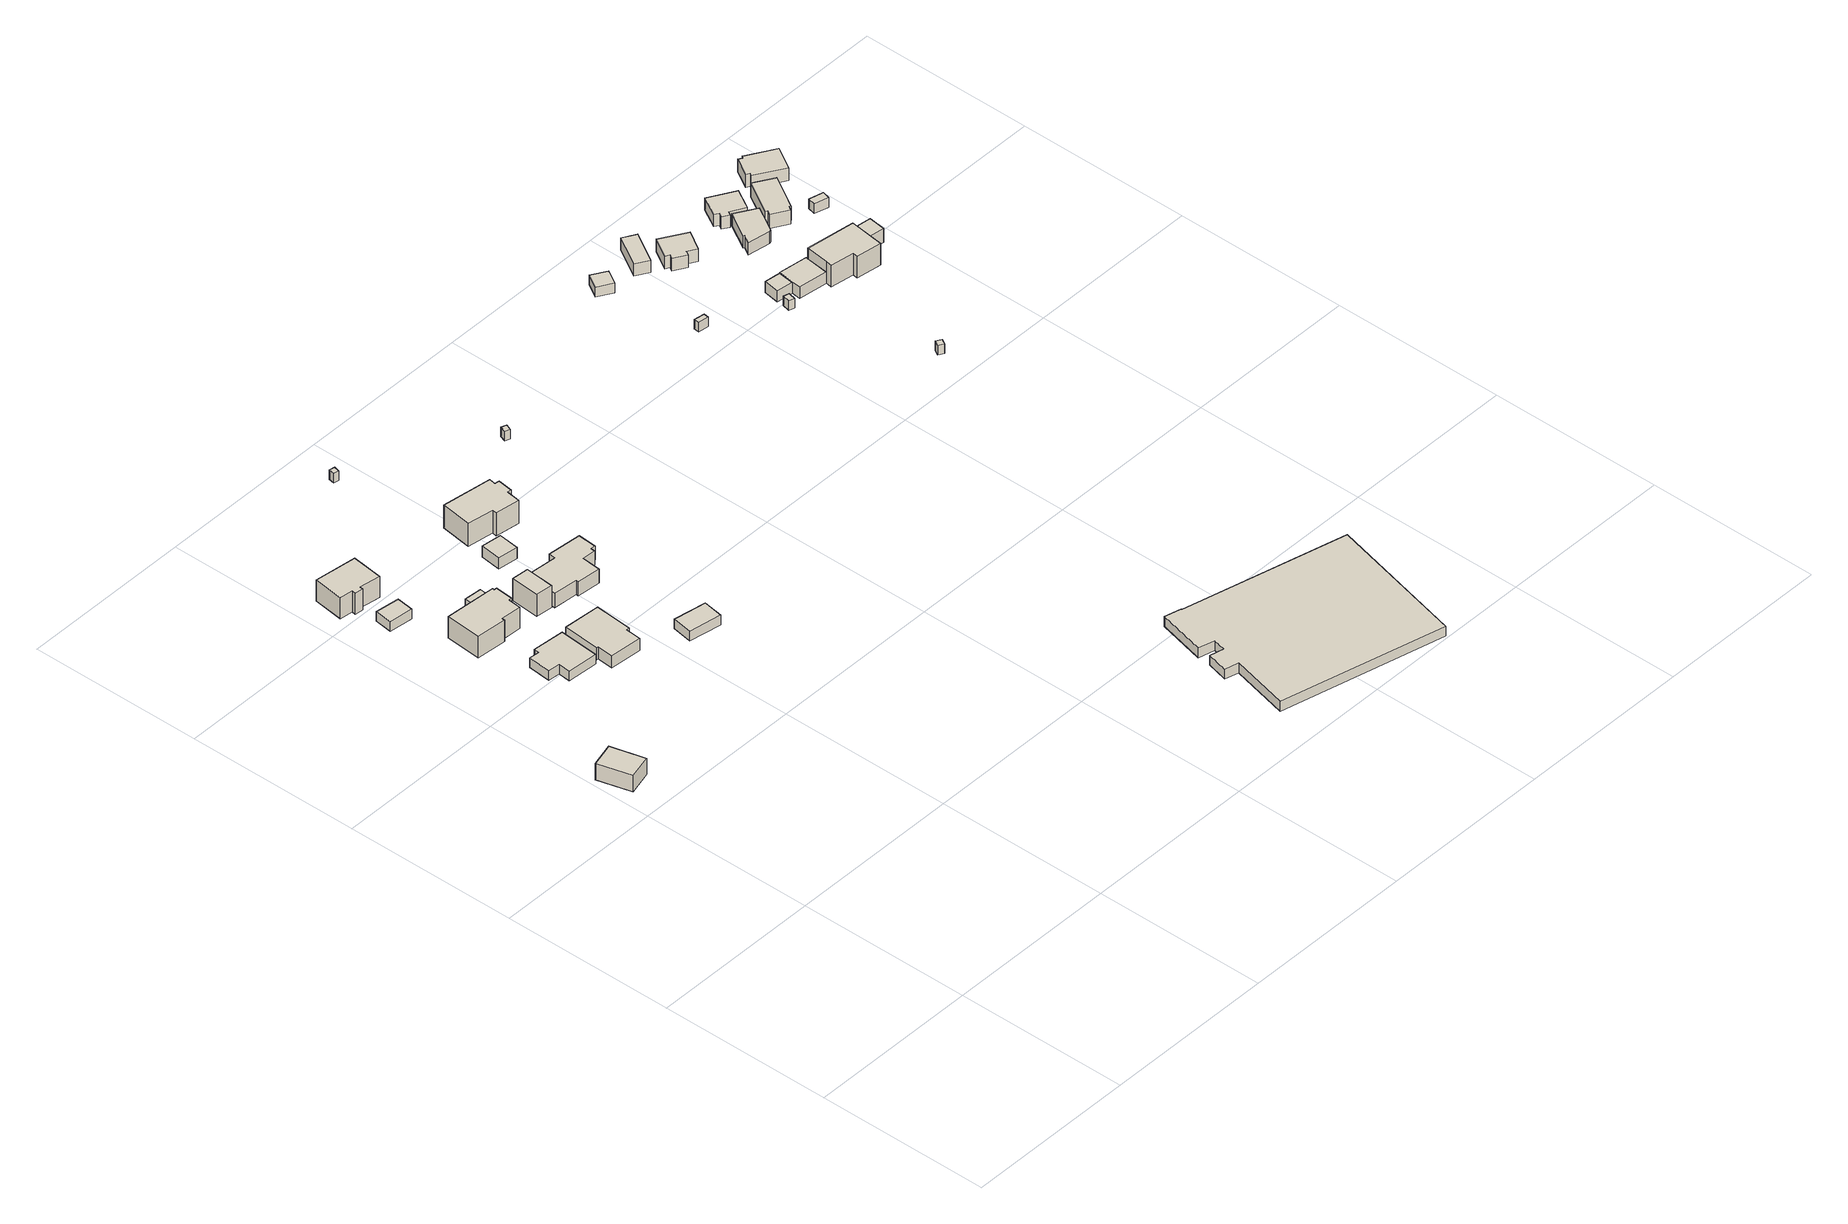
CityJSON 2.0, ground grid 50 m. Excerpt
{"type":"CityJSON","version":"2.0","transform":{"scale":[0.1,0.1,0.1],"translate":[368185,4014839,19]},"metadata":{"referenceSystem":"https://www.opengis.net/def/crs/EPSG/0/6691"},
"CityObjects":{
"building1":{"type":"Building","attributes":{"枝番":1,"利根川水系渡良瀬川洪水浸水想定区域（計画規模）.規模":"L1","利根川水系渡良瀬川洪水浸水想定区域（計画規模）.浸水ランク":"2","利根川水系渡良瀬川洪水浸水想定区域（計画規模）.浸水深":0.81,"利根川水系渡良瀬川洪水浸水想定区域（計画規模）.継続時間":5.4,"利根川水系渡良瀬川洪水浸水想定区域（想定最大規模）.規模":"L2","利根川水系渡良瀬川洪水浸水想定区域（想定最大規模）.浸水ランク":"2","利根川水系渡良瀬川洪水浸水想定区域（想定最大規模）.浸水深":2.65,"利根川水系渡良瀬川洪水浸水想定区域（想定最大規模）.継続時間":16.4,"利根川水系矢場川洪水浸水想定区域（想定最大規模）.規模":"L2","利根川水系矢場川洪水浸水想定区域（想定最大規模）.浸水ランク":"1","利根川水系矢場川洪水浸水想定区域（想定最大規模）.浸水深":0.08,"利根川水系多々良川洪水浸水想定区域（想定最大規模）.規模":"L2","利根川水系利根川洪水浸水想定区域（想定最大規模）.規模":"L2","利根川水系利根川洪水浸水想定区域（想定最大規模）.浸水ランク":"1","利根川水系利根川洪水浸水想定区域（想定最大規模）.浸水深":0.34,"usage":"411","measuredHeight":7.4,"BuildingDetails.prefecture":"10","BuildingDetails.city":"10207","BuildingDetails.surveyYear":2016},"geometry":[{"type":"Solid","lod":"1","boundaries":[[[[0,1,2,3]],[[2,4,5,3]],[[1,6,4,2]],[[0,7,6,1]],[[3,5,7,0]],[[4,6,7,5]]]]}]},
"building2":{"type":"Building","attributes":{"枝番":1,"利根川水系渡良瀬川洪水浸水想定区域（計画規模）.規模":"L1","利根川水系渡良瀬川洪水浸水想定区域（計画規模）.浸水ランク":"2","利根川水系渡良瀬川洪水浸水想定区域（計画規模）.浸水深":0.71,"利根川水系渡良瀬川洪水浸水想定区域（計画規模）.継続時間":1.3,"利根川水系渡良瀬川洪水浸水想定区域（想定最大規模）.規模":"L2","利根川水系渡良瀬川洪水浸水想定区域（想定最大規模）.浸水ランク":"2","利根川水系渡良瀬川洪水浸水想定区域（想定最大規模）.浸水深":2.52,"利根川水系渡良瀬川洪水浸水想定区域（想定最大規模）.継続時間":10.1,"利根川水系利根川洪水浸水想定区域（想定最大規模）.規模":"L2","利根川水系利根川洪水浸水想定区域（想定最大規模）.浸水ランク":"1","利根川水系利根川洪水浸水想定区域（想定最大規模）.浸水深":0.34,"BuildingDetails.prefecture":"10","BuildingDetails.city":"10207"},"geometry":[{"type":"Solid","lod":"1","boundaries":[[[[8,9,10,11]],[[10,12,13,11]],[[9,14,12,10]],[[8,15,14,9]],[[11,13,15,8]],[[12,14,15,13]]]]}]},
"building3":{"type":"Building","attributes":{"枝番":1,"利根川水系渡良瀬川洪水浸水想定区域（計画規模）.規模":"L1","利根川水系渡良瀬川洪水浸水想定区域（計画規模）.浸水ランク":"2","利根川水系渡良瀬川洪水浸水想定区域（計画規模）.浸水深":0.51,"利根川水系渡良瀬川洪水浸水想定区域（想定最大規模）.規模":"L2","利根川水系渡良瀬川洪水浸水想定区域（想定最大規模）.浸水ランク":"2","利根川水系渡良瀬川洪水浸水想定区域（想定最大規模）.浸水深":2.33,"利根川水系渡良瀬川洪水浸水想定区域（想定最大規模）.継続時間":8.8,"利根川水系矢場川洪水浸水想定区域（想定最大規模）.規模":"L2","利根川水系利根川洪水浸水想定区域（想定最大規模）.規模":"L2","利根川水系利根川洪水浸水想定区域（想定最大規模）.浸水ランク":"1","利根川水系利根川洪水浸水想定区域（想定最大規模）.浸水深":0.14,"usage":"411","measuredHeight":4,"BuildingDetails.prefecture":"10","BuildingDetails.city":"10207","BuildingDetails.surveyYear":2016},"geometry":[{"type":"Solid","lod":"1","boundaries":[[[[16,17,18,19,20,21,22,23]],[[22,24,25,23]],[[21,26,24,22]],[[20,27,26,21]],[[19,28,27,20]],[[18,29,28,19]],[[17,30,29,18]],[[16,31,30,17]],[[23,25,31,16]],[[24,26,27,28,29,30,31,25]]]]}]},
"building4":{"type":"Building","attributes":{"枝番":1,"利根川水系渡良瀬川洪水浸水想定区域（計画規模）.規模":"L1","利根川水系渡良瀬川洪水浸水想定区域（計画規模）.浸水ランク":"1","利根川水系渡良瀬川洪水浸水想定区域（計画規模）.浸水深":0.21,"利根川水系渡良瀬川洪水浸水想定区域（計画規模）.継続時間":1.3,"利根川水系渡良瀬川洪水浸水想定区域（想定最大規模）.規模":"L2","利根川水系渡良瀬川洪水浸水想定区域（想定最大規模）.浸水ランク":"2","利根川水系渡良瀬川洪水浸水想定区域（想定最大規模）.浸水深":2.02,"利根川水系渡良瀬川洪水浸水想定区域（想定最大規模）.継続時間":10.1,"利根川水系利根川洪水浸水想定区域（想定最大規模）.規模":"L2","利根川水系利根川洪水浸水想定区域（想定最大規模）.浸水ランク":"1","利根川水系利根川洪水浸水想定区域（想定最大規模）.浸水深":0.04,"usage":"411","measuredHeight":7.5,"BuildingDetails.prefecture":"10","BuildingDetails.city":"10207","BuildingDetails.surveyYear":2016},"geometry":[{"type":"Solid","lod":"1","boundaries":[[[[32,33,34,35,36,37,38,39]],[[38,40,41,39]],[[37,42,40,38]],[[36,43,42,37]],[[35,44,43,36]],[[34,45,44,35]],[[33,46,45,34]],[[32,47,46,33]],[[39,41,47,32]],[[40,42,43,44,45,46,47,41]]]]}]},
"building5":{"type":"Building","attributes":{"枝番":1,"利根川水系渡良瀬川洪水浸水想定区域（計画規模）.規模":"L1","利根川水系渡良瀬川洪水浸水想定区域（計画規模）.浸水ランク":"1","利根川水系渡良瀬川洪水浸水想定区域（計画規模）.浸水深":0.11,"利根川水系渡良瀬川洪水浸水想定区域（計画規模）.継続時間":1.3,"利根川水系渡良瀬川洪水浸水想定区域（想定最大規模）.規模":"L2","利根川水系渡良瀬川洪水浸水想定区域（想定最大規模）.浸水ランク":"2","利根川水系渡良瀬川洪水浸水想定区域（想定最大規模）.浸水深":1.93,"利根川水系渡良瀬川洪水浸水想定区域（想定最大規模）.継続時間":10.1,"利根川水系利根川洪水浸水想定区域（想定最大規模）.規模":"L2","利根川水系利根川洪水浸水想定区域（想定最大規模）.浸水ランク":"1","利根川水系利根川洪水浸水想定区域（想定最大規模）.浸水深":0.14,"usage":"411","measuredHeight":8.2,"BuildingDetails.prefecture":"10","BuildingDetails.city":"10207","BuildingDetails.surveyYear":2016},"geometry":[{"type":"Solid","lod":"1","boundaries":[[[[48,49,50,51,52,53,54,55,56,57]],[[56,58,59,57]],[[55,60,58,56]],[[54,61,60,55]],[[53,62,61,54]],[[52,63,62,53]],[[51,64,63,52]],[[50,65,64,51]],[[49,66,65,50]],[[48,67,66,49]],[[57,59,67,48]],[[58,60,61,62,63,64,65,66,67,59]]]]}]},
"building6":{"type":"Building","attributes":{"枝番":1,"利根川水系渡良瀬川洪水浸水想定区域（計画規模）.規模":"L1","利根川水系渡良瀬川洪水浸水想定区域（計画規模）.浸水ランク":"1","利根川水系渡良瀬川洪水浸水想定区域（計画規模）.浸水深":0.31,"利根川水系渡良瀬川洪水浸水想定区域（計画規模）.継続時間":1.3,"利根川水系渡良瀬川洪水浸水想定区域（想定最大規模）.規模":"L2","利根川水系渡良瀬川洪水浸水想定区域（想定最大規模）.浸水ランク":"2","利根川水系渡良瀬川洪水浸水想定区域（想定最大規模）.浸水深":2.12,"利根川水系渡良瀬川洪水浸水想定区域（想定最大規模）.継続時間":10.1,"利根川水系利根川洪水浸水想定区域（想定最大規模）.規模":"L2","利根川水系利根川洪水浸水想定区域（想定最大規模）.浸水ランク":"1","利根川水系利根川洪水浸水想定区域（想定最大規模）.浸水深":0.14,"usage":"411","measuredHeight":3.4,"BuildingDetails.prefecture":"10","BuildingDetails.city":"10207","BuildingDetails.surveyYear":2016},"geometry":[{"type":"Solid","lod":"1","boundaries":[[[[68,69,70,71]],[[70,72,73,71]],[[69,74,72,70]],[[68,75,74,69]],[[71,73,75,68]],[[72,74,75,73]]]]}]},
"building7":{"type":"Building","attributes":{"枝番":1,"利根川水系渡良瀬川洪水浸水想定区域（計画規模）.規模":"L1","利根川水系渡良瀬川洪水浸水想定区域（計画規模）.浸水ランク":"2","利根川水系渡良瀬川洪水浸水想定区域（計画規模）.浸水深":0.61,"利根川水系渡良瀬川洪水浸水想定区域（想定最大規模）.規模":"L2","利根川水系渡良瀬川洪水浸水想定区域（想定最大規模）.浸水ランク":"2","利根川水系渡良瀬川洪水浸水想定区域（想定最大規模）.浸水深":2.43,"利根川水系渡良瀬川洪水浸水想定区域（想定最大規模）.継続時間":8.9,"利根川水系利根川洪水浸水想定区域（想定最大規模）.規模":"L2","利根川水系利根川洪水浸水想定区域（想定最大規模）.浸水ランク":"1","利根川水系利根川洪水浸水想定区域（想定最大規模）.浸水深":0.24,"usage":"411","measuredHeight":6.5,"BuildingDetails.prefecture":"10","BuildingDetails.city":"10207","BuildingDetails.surveyYear":2016},"geometry":[{"type":"Solid","lod":"1","boundaries":[[[[76,77,78,79,80,81,82,83]],[[82,84,85,83]],[[81,86,84,82]],[[80,87,86,81]],[[79,88,87,80]],[[78,89,88,79]],[[77,90,89,78]],[[76,91,90,77]],[[83,85,91,76]],[[84,86,87,88,89,90,91,85]]]]}]},
"building8":{"type":"Building","attributes":{"枝番":1,"利根川水系渡良瀬川洪水浸水想定区域（計画規模）.規模":"L1","利根川水系渡良瀬川洪水浸水想定区域（計画規模）.浸水ランク":"1","利根川水系渡良瀬川洪水浸水想定区域（計画規模）.浸水深":0.21,"利根川水系渡良瀬川洪水浸水想定区域（計画規模）.継続時間":0.9,"利根川水系渡良瀬川洪水浸水想定区域（想定最大規模）.規模":"L2","利根川水系渡良瀬川洪水浸水想定区域（想定最大規模）.浸水ランク":"2","利根川水系渡良瀬川洪水浸水想定区域（想定最大規模）.浸水深":2.02,"利根川水系渡良瀬川洪水浸水想定区域（想定最大規模）.継続時間":9.9,"利根川水系利根川洪水浸水想定区域（想定最大規模）.規模":"L2","利根川水系利根川洪水浸水想定区域（想定最大規模）.浸水ランク":"1","利根川水系利根川洪水浸水想定区域（想定最大規模）.浸水深":0.14,"usage":"411","measuredHeight":7.4,"BuildingDetails.prefecture":"10","BuildingDetails.city":"10207","BuildingDetails.surveyYear":2016},"geometry":[{"type":"Solid","lod":"1","boundaries":[[[[92,93,94,95]],[[94,96,97,95]],[[93,98,96,94]],[[92,99,98,93]],[[95,97,99,92]],[[96,98,99,97]]]]}]},
"building9":{"type":"Building","attributes":{"枝番":1,"利根川水系渡良瀬川洪水浸水想定区域（計画規模）.規模":"L1","利根川水系渡良瀬川洪水浸水想定区域（計画規模）.浸水ランク":"2","利根川水系渡良瀬川洪水浸水想定区域（計画規模）.浸水深":1.01,"利根川水系渡良瀬川洪水浸水想定区域（計画規模）.継続時間":3.9,"利根川水系渡良瀬川洪水浸水想定区域（想定最大規模）.規模":"L2","利根川水系渡良瀬川洪水浸水想定区域（想定最大規模）.浸水ランク":"2","利根川水系渡良瀬川洪水浸水想定区域（想定最大規模）.浸水深":2.83,"利根川水系渡良瀬川洪水浸水想定区域（想定最大規模）.継続時間":13.2,"利根川水系矢場川洪水浸水想定区域（想定最大規模）.規模":"L2","利根川水系矢場川洪水浸水想定区域（想定最大規模）.浸水ランク":"2","利根川水系矢場川洪水浸水想定区域（想定最大規模）.浸水深":0.78,"利根川水系多々良川洪水浸水想定区域（計画規模）.規模":"L1","利根川水系多々良川洪水浸水想定区域（計画規模）.浸水ランク":"1","利根川水系多々良川洪水浸水想定区域（計画規模）.浸水深":0.13,"利根川水系多々良川洪水浸水想定区域（想定最大規模）.規模":"L2","利根川水系多々良川洪水浸水想定区域（想定最大規模）.浸水ランク":"2","利根川水系多々良川洪水浸水想定区域（想定最大規模）.浸水深":0.58,"利根川水系利根川洪水浸水想定区域（想定最大規模）.規模":"L2","利根川水系利根川洪水浸水想定区域（想定最大規模）.浸水ランク":"2","利根川水系利根川洪水浸水想定区域（想定最大規模）.浸水深":0.74,"usage":"411","BuildingDetails.prefecture":"10","BuildingDetails.city":"10207","BuildingDetails.surveyYear":2016},"geometry":[{"type":"Solid","lod":"1","boundaries":[[[[100,101,102,103]],[[102,104,105,103]],[[101,106,104,102]],[[100,107,106,101]],[[103,105,107,100]],[[104,106,107,105]]]]}]},
"building10":{"type":"Building","attributes":{"枝番":1,"利根川水系渡良瀬川洪水浸水想定区域（計画規模）.規模":"L1","利根川水系渡良瀬川洪水浸水想定区域（計画規模）.浸水ランク":"1","利根川水系渡良瀬川洪水浸水想定区域（計画規模）.浸水深":0.31,"利根川水系渡良瀬川洪水浸水想定区域（計画規模）.継続時間":0.9,"利根川水系渡良瀬川洪水浸水想定区域（想定最大規模）.規模":"L2","利根川水系渡良瀬川洪水浸水想定区域（想定最大規模）.浸水ランク":"2","利根川水系渡良瀬川洪水浸水想定区域（想定最大規模）.浸水深":2.12,"利根川水系渡良瀬川洪水浸水想定区域（想定最大規模）.継続時間":9.9,"利根川水系利根川洪水浸水想定区域（想定最大規模）.規模":"L2","利根川水系利根川洪水浸水想定区域（想定最大規模）.浸水ランク":"1","利根川水系利根川洪水浸水想定区域（想定最大規模）.浸水深":0.14,"usage":"411","measuredHeight":6.9,"BuildingDetails.prefecture":"10","BuildingDetails.city":"10207","BuildingDetails.surveyYear":2016},"geometry":[{"type":"Solid","lod":"1","boundaries":[[[[108,109,110,111,112,113,114,115,116,117,118,119]],[[118,120,121,119]],[[117,122,120,118]],[[116,123,122,117]],[[115,124,123,116]],[[114,125,124,115]],[[113,126,125,114]],[[112,127,126,113]],[[111,128,127,112]],[[110,129,128,111]],[[109,130,129,110]],[[108,131,130,109]],[[119,121,131,108]],[[120,122,123,124,125,126,127,128,129,130,131,121]]]]}]},
"building11":{"type":"Building","attributes":{"枝番":1,"利根川水系渡良瀬川洪水浸水想定区域（計画規模）.規模":"L1","利根川水系渡良瀬川洪水浸水想定区域（計画規模）.浸水ランク":"2","利根川水系渡良瀬川洪水浸水想定区域（計画規模）.浸水深":0.71,"利根川水系渡良瀬川洪水浸水想定区域（計画規模）.継続時間":0.9,"利根川水系渡良瀬川洪水浸水想定区域（想定最大規模）.規模":"L2","利根川水系渡良瀬川洪水浸水想定区域（想定最大規模）.浸水ランク":"2","利根川水系渡良瀬川洪水浸水想定区域（想定最大規模）.浸水深":2.5,"利根川水系渡良瀬川洪水浸水想定区域（想定最大規模）.継続時間":9.9,"利根川水系利根川洪水浸水想定区域（想定最大規模）.規模":"L2","利根川水系利根川洪水浸水想定区域（想定最大規模）.浸水ランク":"1","利根川水系利根川洪水浸水想定区域（想定最大規模）.浸水深":0.24,"usage":"411","measuredHeight":3.8,"BuildingDetails.prefecture":"10","BuildingDetails.city":"10207","BuildingDetails.surveyYear":2016},"geometry":[{"type":"Solid","lod":"1","boundaries":[[[[132,133,134,135]],[[134,136,137,135]],[[133,138,136,134]],[[132,139,138,133]],[[135,137,139,132]],[[136,138,139,137]]]]}]},
"building12":{"type":"Building","attributes":{"枝番":1,"利根川水系渡良瀬川洪水浸水想定区域（計画規模）.規模":"L1","利根川水系渡良瀬川洪水浸水想定区域（計画規模）.浸水ランク":"1","利根川水系渡良瀬川洪水浸水想定区域（計画規模）.浸水深":0.21,"利根川水系渡良瀬川洪水浸水想定区域（計画規模）.継続時間":0.9,"利根川水系渡良瀬川洪水浸水想定区域（想定最大規模）.規模":"L2","利根川水系渡良瀬川洪水浸水想定区域（想定最大規模）.浸水ランク":"2","利根川水系渡良瀬川洪水浸水想定区域（想定最大規模）.浸水深":2,"利根川水系渡良瀬川洪水浸水想定区域（想定最大規模）.継続時間":9.9,"利根川水系利根川洪水浸水想定区域（想定最大規模）.規模":"L2","利根川水系利根川洪水浸水想定区域（想定最大規模）.浸水ランク":"1","利根川水系利根川洪水浸水想定区域（想定最大規模）.浸水深":0.04,"usage":"411","measuredHeight":8.2,"BuildingDetails.prefecture":"10","BuildingDetails.city":"10207","BuildingDetails.surveyYear":2016},"geometry":[{"type":"Solid","lod":"1","boundaries":[[[[140,141,142,143,144,145,146,147,148,149]],[[148,150,151,149]],[[147,152,150,148]],[[146,153,152,147]],[[145,154,153,146]],[[144,155,154,145]],[[143,156,155,144]],[[142,157,156,143]],[[141,158,157,142]],[[140,159,158,141]],[[149,151,159,140]],[[150,152,153,154,155,156,157,158,159,151]]]]}]},
"building13":{"type":"Building","attributes":{"枝番":1,"利根川水系渡良瀬川洪水浸水想定区域（計画規模）.規模":"L1","利根川水系渡良瀬川洪水浸水想定区域（計画規模）.浸水ランク":"2","利根川水系渡良瀬川洪水浸水想定区域（計画規模）.浸水深":0.71,"利根川水系渡良瀬川洪水浸水想定区域（計画規模）.継続時間":3.7,"利根川水系渡良瀬川洪水浸水想定区域（想定最大規模）.規模":"L2","利根川水系渡良瀬川洪水浸水想定区域（想定最大規模）.浸水ランク":"2","利根川水系渡良瀬川洪水浸水想定区域（想定最大規模）.浸水深":2.5,"利根川水系渡良瀬川洪水浸水想定区域（想定最大規模）.継続時間":12.9,"利根川水系利根川洪水浸水想定区域（想定最大規模）.規模":"L2","利根川水系利根川洪水浸水想定区域（想定最大規模）.浸水ランク":"1","利根川水系利根川洪水浸水想定区域（想定最大規模）.浸水深":0.34,"BuildingDetails.prefecture":"10","BuildingDetails.city":"10207"},"geometry":[{"type":"Solid","lod":"1","boundaries":[[[[160,161,162,163]],[[162,164,165,163]],[[161,166,164,162]],[[160,167,166,161]],[[163,165,167,160]],[[164,166,167,165]]]]}]},
"building14":{"type":"Building","attributes":{"枝番":1,"利根川水系渡良瀬川洪水浸水想定区域（計画規模）.規模":"L1","利根川水系渡良瀬川洪水浸水想定区域（計画規模）.浸水ランク":"2","利根川水系渡良瀬川洪水浸水想定区域（計画規模）.浸水深":1.03,"利根川水系渡良瀬川洪水浸水想定区域（計画規模）.継続時間":4,"利根川水系渡良瀬川洪水浸水想定区域（想定最大規模）.規模":"L2","利根川水系渡良瀬川洪水浸水想定区域（想定最大規模）.浸水ランク":"2","利根川水系渡良瀬川洪水浸水想定区域（想定最大規模）.浸水深":2.78,"利根川水系渡良瀬川洪水浸水想定区域（想定最大規模）.継続時間":13.4,"利根川水系利根川洪水浸水想定区域（想定最大規模）.規模":"L2","利根川水系利根川洪水浸水想定区域（想定最大規模）.浸水ランク":"2","利根川水系利根川洪水浸水想定区域（想定最大規模）.浸水深":0.54,"BuildingDetails.prefecture":"10","BuildingDetails.city":"10207"},"geometry":[{"type":"Solid","lod":"1","boundaries":[[[[168,169,170,171]],[[170,172,173,171]],[[169,174,172,170]],[[168,175,174,169]],[[171,173,175,168]],[[172,174,175,173]]]]}]},
"building15":{"type":"Building","attributes":{"枝番":1,"利根川水系渡良瀬川洪水浸水想定区域（計画規模）.規模":"L1","利根川水系渡良瀬川洪水浸水想定区域（計画規模）.浸水ランク":"2","利根川水系渡良瀬川洪水浸水想定区域（計画規模）.浸水深":1.9,"利根川水系渡良瀬川洪水浸水想定区域（計画規模）.継続時間":8.8,"利根川水系渡良瀬川洪水浸水想定区域（想定最大規模）.規模":"L2","利根川水系渡良瀬川洪水浸水想定区域（想定最大規模）.浸水ランク":"3","利根川水系渡良瀬川洪水浸水想定区域（想定最大規模）.浸水深":3.67,"利根川水系渡良瀬川洪水浸水想定区域（想定最大規模）.継続時間":25.9,"利根川水系矢場川洪水浸水想定区域（想定最大規模）.規模":"L2","利根川水系矢場川洪水浸水想定区域（想定最大規模）.浸水ランク":"2","利根川水系矢場川洪水浸水想定区域（想定最大規模）.浸水深":0.98,"利根川水系矢場川洪水浸水想定区域（想定最大規模）.継続時間":11.3,"利根川水系多々良川洪水浸水想定区域（計画規模）.規模":"L1","利根川水系多々良川洪水浸水想定区域（計画規模）.浸水ランク":"1","利根川水系多々良川洪水浸水想定区域（計画規模）.浸水深":0.33,"利根川水系多々良川洪水浸水想定区域（想定最大規模）.規模":"L2","利根川水系多々良川洪水浸水想定区域（想定最大規模）.浸水ランク":"2","利根川水系多々良川洪水浸水想定区域（想定最大規模）.浸水深":0.79,"利根川水系多々良川洪水浸水想定区域（想定最大規模）.継続時間":7.7,"利根川水系利根川洪水浸水想定区域（想定最大規模）.規模":"L2","利根川水系利根川洪水浸水想定区域（想定最大規模）.浸水ランク":"2","利根川水系利根川洪水浸水想定区域（想定最大規模）.浸水深":1.44,"usage":"451","measuredHeight":3.8,"BuildingDetails.prefecture":"10","BuildingDetails.city":"10207","BuildingDetails.surveyYear":2016},"geometry":[{"type":"Solid","lod":"1","boundaries":[[[[176,177,178,179,180,181,182,183,184,185,186,187]],[[186,188,189,187]],[[185,190,188,186]],[[184,191,190,185]],[[183,192,191,184]],[[182,193,192,183]],[[181,194,193,182]],[[180,195,194,181]],[[179,196,195,180]],[[178,197,196,179]],[[177,198,197,178]],[[176,199,198,177]],[[187,189,199,176]],[[188,190,191,192,193,194,195,196,197,198,199,189]]]]}]},
"building16":{"type":"Building","attributes":{"枝番":1,"利根川水系渡良瀬川洪水浸水想定区域（計画規模）.規模":"L1","利根川水系渡良瀬川洪水浸水想定区域（計画規模）.浸水ランク":"2","利根川水系渡良瀬川洪水浸水想定区域（計画規模）.浸水深":0.93,"利根川水系渡良瀬川洪水浸水想定区域（計画規模）.継続時間":4.1,"利根川水系渡良瀬川洪水浸水想定区域（想定最大規模）.規模":"L2","利根川水系渡良瀬川洪水浸水想定区域（想定最大規模）.浸水ランク":"2","利根川水系渡良瀬川洪水浸水想定区域（想定最大規模）.浸水深":2.65,"利根川水系渡良瀬川洪水浸水想定区域（想定最大規模）.継続時間":13.7,"利根川水系矢場川洪水浸水想定区域（想定最大規模）.規模":"L2","利根川水系矢場川洪水浸水想定区域（想定最大規模）.浸水ランク":"1","利根川水系矢場川洪水浸水想定区域（想定最大規模）.浸水深":0.18,"利根川水系利根川洪水浸水想定区域（想定最大規模）.規模":"L2","利根川水系利根川洪水浸水想定区域（想定最大規模）.浸水ランク":"2","利根川水系利根川洪水浸水想定区域（想定最大規模）.浸水深":0.64,"BuildingDetails.prefecture":"10","BuildingDetails.city":"10207"},"geometry":[{"type":"Solid","lod":"1","boundaries":[[[[200,201,202,203]],[[202,204,205,203]],[[201,206,204,202]],[[200,207,206,201]],[[203,205,207,200]],[[204,206,207,205]]]]}]},
"building17":{"type":"Building","attributes":{"枝番":1,"利根川水系渡良瀬川洪水浸水想定区域（計画規模）.規模":"L1","利根川水系渡良瀬川洪水浸水想定区域（計画規模）.浸水ランク":"2","利根川水系渡良瀬川洪水浸水想定区域（計画規模）.浸水深":0.56,"利根川水系渡良瀬川洪水浸水想定区域（計画規模）.継続時間":4.8,"利根川水系渡良瀬川洪水浸水想定区域（想定最大規模）.規模":"L2","利根川水系渡良瀬川洪水浸水想定区域（想定最大規模）.浸水ランク":"2","利根川水系渡良瀬川洪水浸水想定区域（想定最大規模）.浸水深":2.24,"利根川水系渡良瀬川洪水浸水想定区域（想定最大規模）.継続時間":15,"利根川水系矢場川洪水浸水想定区域（想定最大規模）.規模":"L2","利根川水系利根川洪水浸水想定区域（想定最大規模）.規模":"L2","利根川水系利根川洪水浸水想定区域（想定最大規模）.浸水ランク":"1","利根川水系利根川洪水浸水想定区域（想定最大規模）.浸水深":0.44,"BuildingDetails.prefecture":"10","BuildingDetails.city":"10207"},"geometry":[{"type":"Solid","lod":"1","boundaries":[[[[208,209,210,211]],[[210,212,213,211]],[[209,214,212,210]],[[208,215,214,209]],[[211,213,215,208]],[[212,214,215,213]]]]}]},
"building18":{"type":"Building","attributes":{"枝番":1,"利根川水系渡良瀬川洪水浸水想定区域（計画規模）.規模":"L1","利根川水系渡良瀬川洪水浸水想定区域（計画規模）.浸水ランク":"2","利根川水系渡良瀬川洪水浸水想定区域（計画規模）.浸水深":0.61,"利根川水系渡良瀬川洪水浸水想定区域（計画規模）.継続時間":4.3,"利根川水系渡良瀬川洪水浸水想定区域（想定最大規模）.規模":"L2","利根川水系渡良瀬川洪水浸水想定区域（想定最大規模）.浸水ランク":"2","利根川水系渡良瀬川洪水浸水想定区域（想定最大規模）.浸水深":2.35,"利根川水系渡良瀬川洪水浸水想定区域（想定最大規模）.継続時間":13.9,"利根川水系矢場川洪水浸水想定区域（想定最大規模）.規模":"L2","利根川水系矢場川洪水浸水想定区域（想定最大規模）.浸水ランク":"1","利根川水系矢場川洪水浸水想定区域（想定最大規模）.浸水深":0.28,"利根川水系利根川洪水浸水想定区域（想定最大規模）.規模":"L2","利根川水系利根川洪水浸水想定区域（想定最大規模）.浸水ランク":"1","利根川水系利根川洪水浸水想定区域（想定最大規模）.浸水深":0.34,"BuildingDetails.prefecture":"10","BuildingDetails.city":"10207"},"geometry":[{"type":"Solid","lod":"1","boundaries":[[[[216,217,218,219]],[[218,220,221,219]],[[217,222,220,218]],[[216,223,222,217]],[[219,221,223,216]],[[220,222,223,221]]]]}]},
"building19":{"type":"Building","attributes":{"枝番":1,"利根川水系渡良瀬川洪水浸水想定区域（計画規模）.規模":"L1","利根川水系渡良瀬川洪水浸水想定区域（計画規模）.浸水ランク":"2","利根川水系渡良瀬川洪水浸水想定区域（計画規模）.浸水深":1.2,"利根川水系渡良瀬川洪水浸水想定区域（計画規模）.継続時間":9.1,"利根川水系渡良瀬川洪水浸水想定区域（想定最大規模）.規模":"L2","利根川水系渡良瀬川洪水浸水想定区域（想定最大規模）.浸水ランク":"2","利根川水系渡良瀬川洪水浸水想定区域（想定最大規模）.浸水深":2.94,"利根川水系渡良瀬川洪水浸水想定区域（想定最大規模）.継続時間":26.9,"利根川水系矢場川洪水浸水想定区域（想定最大規模）.規模":"L2","利根川水系矢場川洪水浸水想定区域（想定最大規模）.浸水ランク":"1","利根川水系矢場川洪水浸水想定区域（想定最大規模）.浸水深":0.28,"利根川水系矢場川洪水浸水想定区域（想定最大規模）.継続時間":11.9,"利根川水系多々良川洪水浸水想定区域（計画規模）.規模":"L1","利根川水系多々良川洪水浸水想定区域（想定最大規模）.規模":"L2","利根川水系多々良川洪水浸水想定区域（想定最大規模）.浸水ランク":"1","利根川水系多々良川洪水浸水想定区域（想定最大規模）.浸水深":0.09,"利根川水系多々良川洪水浸水想定区域（想定最大規模）.継続時間":8.6,"利根川水系利根川洪水浸水想定区域（想定最大規模）.規模":"L2","利根川水系利根川洪水浸水想定区域（想定最大規模）.浸水ランク":"1","利根川水系利根川洪水浸水想定区域（想定最大規模）.浸水深":0.34,"BuildingDetails.prefecture":"10","BuildingDetails.city":"10207"},"geometry":[{"type":"Solid","lod":"1","boundaries":[[[[224,225,226,227]],[[226,228,229,227]],[[225,230,228,226]],[[224,231,230,225]],[[227,229,231,224]],[[228,230,231,229]]]]}]},
"building20":{"type":"Building","attributes":{"枝番":1,"利根川水系渡良瀬川洪水浸水想定区域（計画規模）.規模":"L1","利根川水系渡良瀬川洪水浸水想定区域（計画規模）.浸水ランク":"2","利根川水系渡良瀬川洪水浸水想定区域（計画規模）.浸水深":1.47,"利根川水系渡良瀬川洪水浸水想定区域（計画規模）.継続時間":5.5,"利根川水系渡良瀬川洪水浸水想定区域（想定最大規模）.規模":"L2","利根川水系渡良瀬川洪水浸水想定区域（想定最大規模）.浸水ランク":"3","利根川水系渡良瀬川洪水浸水想定区域（想定最大規模）.浸水深":3.14,"利根川水系渡良瀬川洪水浸水想定区域（想定最大規模）.継続時間":16.6,"利根川水系矢場川洪水浸水想定区域（想定最大規模）.規模":"L2","利根川水系矢場川洪水浸水想定区域（想定最大規模）.浸水ランク":"1","利根川水系矢場川洪水浸水想定区域（想定最大規模）.浸水深":0.49,"利根川水系多々良川洪水浸水想定区域（想定最大規模）.規模":"L2","利根川水系利根川洪水浸水想定区域（想定最大規模）.規模":"L2","利根川水系利根川洪水浸水想定区域（想定最大規模）.浸水ランク":"2","利根川水系利根川洪水浸水想定区域（想定最大規模）.浸水深":1.14,"usage":"411","measuredHeight":4.4,"BuildingDetails.prefecture":"10","BuildingDetails.city":"10207","BuildingDetails.surveyYear":2016},"geometry":[{"type":"Solid","lod":"1","boundaries":[[[[232,233,234,235]],[[234,236,237,235]],[[233,238,236,234]],[[232,239,238,233]],[[235,237,239,232]],[[236,238,239,237]]]]}]},
"building21":{"type":"Building","attributes":{"枝番":1,"利根川水系渡良瀬川洪水浸水想定区域（計画規模）.規模":"L1","利根川水系渡良瀬川洪水浸水想定区域（計画規模）.浸水ランク":"2","利根川水系渡良瀬川洪水浸水想定区域（計画規模）.浸水深":0.72,"利根川水系渡良瀬川洪水浸水想定区域（計画規模）.継続時間":4.3,"利根川水系渡良瀬川洪水浸水想定区域（想定最大規模）.規模":"L2","利根川水系渡良瀬川洪水浸水想定区域（想定最大規模）.浸水ランク":"2","利根川水系渡良瀬川洪水浸水想定区域（想定最大規模）.浸水深":2.46,"利根川水系渡良瀬川洪水浸水想定区域（想定最大規模）.継続時間":13.9,"利根川水系矢場川洪水浸水想定区域（想定最大規模）.規模":"L2","利根川水系矢場川洪水浸水想定区域（想定最大規模）.浸水ランク":"1","利根川水系矢場川洪水浸水想定区域（想定最大規模）.浸水深":0.08,"利根川水系利根川洪水浸水想定区域（想定最大規模）.規模":"L2","利根川水系利根川洪水浸水想定区域（想定最大規模）.浸水ランク":"2","利根川水系利根川洪水浸水想定区域（想定最大規模）.浸水深":0.64,"measuredHeight":3.6,"BuildingDetails.prefecture":"10","BuildingDetails.city":"10207"},"geometry":[{"type":"Solid","lod":"1","boundaries":[[[[240,241,242,243]],[[242,244,245,243]],[[241,246,244,242]],[[240,247,246,241]],[[243,245,247,240]],[[244,246,247,245]]]]}]},
"building22":{"type":"Building","attributes":{"枝番":1,"利根川水系渡良瀬川洪水浸水想定区域（計画規模）.規模":"L1","利根川水系渡良瀬川洪水浸水想定区域（計画規模）.浸水ランク":"2","利根川水系渡良瀬川洪水浸水想定区域（計画規模）.浸水深":1.15,"利根川水系渡良瀬川洪水浸水想定区域（計画規模）.継続時間":5.5,"利根川水系渡良瀬川洪水浸水想定区域（想定最大規模）.規模":"L2","利根川水系渡良瀬川洪水浸水想定区域（想定最大規模）.浸水ランク":"2","利根川水系渡良瀬川洪水浸水想定区域（想定最大規模）.浸水深":2.85,"利根川水系渡良瀬川洪水浸水想定区域（想定最大規模）.継続時間":16.6,"利根川水系矢場川洪水浸水想定区域（想定最大規模）.規模":"L2","利根川水系矢場川洪水浸水想定区域（想定最大規模）.浸水ランク":"1","利根川水系矢場川洪水浸水想定区域（想定最大規模）.浸水深":0.18,"利根川水系多々良川洪水浸水想定区域（想定最大規模）.規模":"L2","利根川水系多々良川洪水浸水想定区域（想定最大規模）.浸水ランク":"1","利根川水系多々良川洪水浸水想定区域（想定最大規模）.浸水深":0.19,"利根川水系利根川洪水浸水想定区域（想定最大規模）.規模":"L2","利根川水系利根川洪水浸水想定区域（想定最大規模）.浸水ランク":"2","利根川水系利根川洪水浸水想定区域（想定最大規模）.浸水深":0.84,"usage":"411","measuredHeight":4.4,"BuildingDetails.prefecture":"10","BuildingDetails.city":"10207","BuildingDetails.surveyYear":2016},"geometry":[{"type":"Solid","lod":"1","boundaries":[[[[248,249,250,251,252,253,254,255]],[[254,256,257,255]],[[253,258,256,254]],[[252,259,258,253]],[[251,260,259,252]],[[250,261,260,251]],[[249,262,261,250]],[[248,263,262,249]],[[255,257,263,248]],[[256,258,259,260,261,262,263,257]]]]}]},
"building23":{"type":"Building","attributes":{"枝番":1,"利根川水系渡良瀬川洪水浸水想定区域（計画規模）.規模":"L1","利根川水系渡良瀬川洪水浸水想定区域（計画規模）.浸水ランク":"2","利根川水系渡良瀬川洪水浸水想定区域（計画規模）.浸水深":0.81,"利根川水系渡良瀬川洪水浸水想定区域（計画規模）.継続時間":4.3,"利根川水系渡良瀬川洪水浸水想定区域（想定最大規模）.規模":"L2","利根川水系渡良瀬川洪水浸水想定区域（想定最大規模）.浸水ランク":"2","利根川水系渡良瀬川洪水浸水想定区域（想定最大規模）.浸水深":2.56,"利根川水系渡良瀬川洪水浸水想定区域（想定最大規模）.継続時間":13.9,"利根川水系矢場川洪水浸水想定区域（想定最大規模）.規模":"L2","利根川水系矢場川洪水浸水想定区域（想定最大規模）.浸水ランク":"1","利根川水系矢場川洪水浸水想定区域（想定最大規模）.浸水深":0.08,"利根川水系多々良川洪水浸水想定区域（想定最大規模）.規模":"L2","利根川水系利根川洪水浸水想定区域（想定最大規模）.規模":"L2","利根川水系利根川洪水浸水想定区域（想定最大規模）.浸水ランク":"1","利根川水系利根川洪水浸水想定区域（想定最大規模）.浸水深":0.44,"usage":"411","measuredHeight":4.5,"BuildingDetails.prefecture":"10","BuildingDetails.city":"10207","BuildingDetails.surveyYear":2016},"geometry":[{"type":"Solid","lod":"1","boundaries":[[[[264,265,266,267,268,269]],[[268,270,271,269]],[[267,272,270,268]],[[266,273,272,267]],[[265,274,273,266]],[[264,275,274,265]],[[269,271,275,264]],[[270,272,273,274,275,271]]]]}]},
"building24":{"type":"Building","attributes":{"枝番":1,"利根川水系渡良瀬川洪水浸水想定区域（計画規模）.規模":"L1","利根川水系渡良瀬川洪水浸水想定区域（計画規模）.浸水ランク":"2","利根川水系渡良瀬川洪水浸水想定区域（計画規模）.浸水深":0.71,"利根川水系渡良瀬川洪水浸水想定区域（計画規模）.継続時間":5.6,"利根川水系渡良瀬川洪水浸水想定区域（想定最大規模）.規模":"L2","利根川水系渡良瀬川洪水浸水想定区域（想定最大規模）.浸水ランク":"2","利根川水系渡良瀬川洪水浸水想定区域（想定最大規模）.浸水深":2.46,"利根川水系渡良瀬川洪水浸水想定区域（想定最大規模）.継続時間":16.8,"利根川水系矢場川洪水浸水想定区域（想定最大規模）.規模":"L2","利根川水系矢場川洪水浸水想定区域（想定最大規模）.浸水ランク":"1","利根川水系矢場川洪水浸水想定区域（想定最大規模）.浸水深":0.18,"利根川水系多々良川洪水浸水想定区域（想定最大規模）.規模":"L2","利根川水系利根川洪水浸水想定区域（想定最大規模）.規模":"L2","利根川水系利根川洪水浸水想定区域（想定最大規模）.浸水ランク":"1","利根川水系利根川洪水浸水想定区域（想定最大規模）.浸水深":0.44,"usage":"411","measuredHeight":8.9,"BuildingDetails.prefecture":"10","BuildingDetails.city":"10207","BuildingDetails.surveyYear":2016},"geometry":[{"type":"Solid","lod":"1","boundaries":[[[[276,277,278,279,280,281,282]],[[281,283,284,282]],[[280,285,283,281]],[[279,286,285,280]],[[278,287,286,279]],[[277,288,287,278]],[[276,289,288,277]],[[282,284,289,276]],[[283,285,286,287,288,289,284]]]]}]},
"building25":{"type":"Building","attributes":{"枝番":1,"利根川水系渡良瀬川洪水浸水想定区域（計画規模）.規模":"L1","利根川水系渡良瀬川洪水浸水想定区域（計画規模）.浸水ランク":"2","利根川水系渡良瀬川洪水浸水想定区域（計画規模）.浸水深":1.15,"利根川水系渡良瀬川洪水浸水想定区域（計画規模）.継続時間":5.3,"利根川水系渡良瀬川洪水浸水想定区域（想定最大規模）.規模":"L2","利根川水系渡良瀬川洪水浸水想定区域（想定最大規模）.浸水ランク":"2","利根川水系渡良瀬川洪水浸水想定区域（想定最大規模）.浸水深":2.86,"利根川水系渡良瀬川洪水浸水想定区域（想定最大規模）.継続時間":16.3,"利根川水系矢場川洪水浸水想定区域（想定最大規模）.規模":"L2","利根川水系矢場川洪水浸水想定区域（想定最大規模）.浸水ランク":"1","利根川水系矢場川洪水浸水想定区域（想定最大規模）.浸水深":0.18,"利根川水系多々良川洪水浸水想定区域（想定最大規模）.規模":"L2","利根川水系多々良川洪水浸水想定区域（想定最大規模）.浸水ランク":"1","利根川水系多々良川洪水浸水想定区域（想定最大規模）.浸水深":0.09,"利根川水系利根川洪水浸水想定区域（想定最大規模）.規模":"L2","利根川水系利根川洪水浸水想定区域（想定最大規模）.浸水ランク":"2","利根川水系利根川洪水浸水想定区域（想定最大規模）.浸水深":0.74,"usage":"401","measuredHeight":4.1,"BuildingDetails.prefecture":"10","BuildingDetails.city":"10207","BuildingDetails.surveyYear":2016},"geometry":[{"type":"Solid","lod":"1","boundaries":[[[[290,291,292,293,294,295,296]],[[295,297,298,296]],[[294,299,297,295]],[[293,300,299,294]],[[292,301,300,293]],[[291,302,301,292]],[[290,303,302,291]],[[296,298,303,290]],[[297,299,300,301,302,303,298]]]]}]},
"building26":{"type":"Building","attributes":{"枝番":1,"利根川水系渡良瀬川洪水浸水想定区域（計画規模）.規模":"L1","利根川水系渡良瀬川洪水浸水想定区域（計画規模）.浸水ランク":"2","利根川水系渡良瀬川洪水浸水想定区域（計画規模）.浸水深":1.14,"利根川水系渡良瀬川洪水浸水想定区域（計画規模）.継続時間":5.3,"利根川水系渡良瀬川洪水浸水想定区域（想定最大規模）.規模":"L2","利根川水系渡良瀬川洪水浸水想定区域（想定最大規模）.浸水ランク":"2","利根川水系渡良瀬川洪水浸水想定区域（想定最大規模）.浸水深":2.85,"利根川水系渡良瀬川洪水浸水想定区域（想定最大規模）.継続時間":16.3,"利根川水系矢場川洪水浸水想定区域（想定最大規模）.規模":"L2","利根川水系矢場川洪水浸水想定区域（想定最大規模）.浸水ランク":"1","利根川水系矢場川洪水浸水想定区域（想定最大規模）.浸水深":0.18,"利根川水系多々良川洪水浸水想定区域（想定最大規模）.規模":"L2","利根川水系多々良川洪水浸水想定区域（想定最大規模）.浸水ランク":"1","利根川水系多々良川洪水浸水想定区域（想定最大規模）.浸水深":0.09,"利根川水系利根川洪水浸水想定区域（想定最大規模）.規模":"L2","利根川水系利根川洪水浸水想定区域（想定最大規模）.浸水ランク":"2","利根川水系利根川洪水浸水想定区域（想定最大規模）.浸水深":0.64,"usage":"411","measuredHeight":4.5,"BuildingDetails.prefecture":"10","BuildingDetails.city":"10207","BuildingDetails.surveyYear":2016},"geometry":[{"type":"Solid","lod":"1","boundaries":[[[[304,305,306,307,308,309,310,311]],[[310,312,313,311]],[[309,314,312,310]],[[308,315,314,309]],[[307,316,315,308]],[[306,317,316,307]],[[305,318,317,306]],[[304,319,318,305]],[[311,313,319,304]],[[312,314,315,316,317,318,319,313]]]]}]},
"building27":{"type":"Building","attributes":{"枝番":1,"利根川水系渡良瀬川洪水浸水想定区域（計画規模）.規模":"L1","利根川水系渡良瀬川洪水浸水想定区域（計画規模）.浸水ランク":"2","利根川水系渡良瀬川洪水浸水想定区域（計画規模）.浸水深":0.71,"利根川水系渡良瀬川洪水浸水想定区域（計画規模）.継続時間":5.6,"利根川水系渡良瀬川洪水浸水想定区域（想定最大規模）.規模":"L2","利根川水系渡良瀬川洪水浸水想定区域（想定最大規模）.浸水ランク":"2","利根川水系渡良瀬川洪水浸水想定区域（想定最大規模）.浸水深":2.46,"利根川水系渡良瀬川洪水浸水想定区域（想定最大規模）.継続時間":16.8,"利根川水系矢場川洪水浸水想定区域（想定最大規模）.規模":"L2","利根川水系矢場川洪水浸水想定区域（想定最大規模）.浸水ランク":"1","利根川水系矢場川洪水浸水想定区域（想定最大規模）.浸水深":0.38,"利根川水系多々良川洪水浸水想定区域（想定最大規模）.規模":"L2","利根川水系多々良川洪水浸水想定区域（想定最大規模）.浸水ランク":"1","利根川水系多々良川洪水浸水想定区域（想定最大規模）.浸水深":0.19,"利根川水系利根川洪水浸水想定区域（想定最大規模）.規模":"L2","利根川水系利根川洪水浸水想定区域（想定最大規模）.浸水ランク":"1","利根川水系利根川洪水浸水想定区域（想定最大規模）.浸水深":0.44,"measuredHeight":6.4,"BuildingDetails.prefecture":"10","BuildingDetails.city":"10207"},"geometry":[{"type":"Solid","lod":"1","boundaries":[[[[320,321,322,323]],[[322,324,325,323]],[[321,326,324,322]],[[320,327,326,321]],[[323,325,327,320]],[[324,326,327,325]]]]}]},
"building28":{"type":"Building","attributes":{"枝番":1,"利根川水系渡良瀬川洪水浸水想定区域（計画規模）.規模":"L1","利根川水系渡良瀬川洪水浸水想定区域（計画規模）.浸水ランク":"2","利根川水系渡良瀬川洪水浸水想定区域（計画規模）.浸水深":1.13,"利根川水系渡良瀬川洪水浸水想定区域（計画規模）.継続時間":5.3,"利根川水系渡良瀬川洪水浸水想定区域（想定最大規模）.規模":"L2","利根川水系渡良瀬川洪水浸水想定区域（想定最大規模）.浸水ランク":"2","利根川水系渡良瀬川洪水浸水想定区域（想定最大規模）.浸水深":2.86,"利根川水系渡良瀬川洪水浸水想定区域（想定最大規模）.継続時間":16.3,"利根川水系矢場川洪水浸水想定区域（想定最大規模）.規模":"L2","利根川水系矢場川洪水浸水想定区域（想定最大規模）.浸水ランク":"1","利根川水系矢場川洪水浸水想定区域（想定最大規模）.浸水深":0.18,"利根川水系多々良川洪水浸水想定区域（想定最大規模）.規模":"L2","利根川水系多々良川洪水浸水想定区域（想定最大規模）.浸水ランク":"1","利根川水系多々良川洪水浸水想定区域（想定最大規模）.浸水深":0.09,"利根川水系利根川洪水浸水想定区域（想定最大規模）.規模":"L2","利根川水系利根川洪水浸水想定区域（想定最大規模）.浸水ランク":"2","利根川水系利根川洪水浸水想定区域（想定最大規模）.浸水深":0.74,"usage":"411","measuredHeight":4.8,"BuildingDetails.prefecture":"10","BuildingDetails.city":"10207","BuildingDetails.surveyYear":2016},"geometry":[{"type":"Solid","lod":"1","boundaries":[[[[328,329,330,331,332,333,334,335]],[[334,336,337,335]],[[333,338,336,334]],[[332,339,338,333]],[[331,340,339,332]],[[330,341,340,331]],[[329,342,341,330]],[[328,343,342,329]],[[335,337,343,328]],[[336,338,339,340,341,342,343,337]]]]}]},
"building29":{"type":"Building","attributes":{"枝番":1,"利根川水系渡良瀬川洪水浸水想定区域（計画規模）.規模":"L1","利根川水系渡良瀬川洪水浸水想定区域（計画規模）.浸水ランク":"2","利根川水系渡良瀬川洪水浸水想定区域（計画規模）.浸水深":1.24,"利根川水系渡良瀬川洪水浸水想定区域（計画規模）.継続時間":5.3,"利根川水系渡良瀬川洪水浸水想定区域（想定最大規模）.規模":"L2","利根川水系渡良瀬川洪水浸水想定区域（想定最大規模）.浸水ランク":"2","利根川水系渡良瀬川洪水浸水想定区域（想定最大規模）.浸水深":2.97,"利根川水系渡良瀬川洪水浸水想定区域（想定最大規模）.継続時間":16.3,"利根川水系矢場川洪水浸水想定区域（想定最大規模）.規模":"L2","利根川水系矢場川洪水浸水想定区域（想定最大規模）.浸水ランク":"1","利根川水系矢場川洪水浸水想定区域（想定最大規模）.浸水深":0.28,"利根川水系多々良川洪水浸水想定区域（想定最大規模）.規模":"L2","利根川水系多々良川洪水浸水想定区域（想定最大規模）.浸水ランク":"1","利根川水系多々良川洪水浸水想定区域（想定最大規模）.浸水深":0.09,"利根川水系利根川洪水浸水想定区域（想定最大規模）.規模":"L2","利根川水系利根川洪水浸水想定区域（想定最大規模）.浸水ランク":"2","利根川水系利根川洪水浸水想定区域（想定最大規模）.浸水深":0.939,"usage":"411","BuildingDetails.prefecture":"10","BuildingDetails.city":"10207","BuildingDetails.surveyYear":2016},"geometry":[{"type":"Solid","lod":"1","boundaries":[[[[344,345,346,347]],[[346,348,349,347]],[[345,350,348,346]],[[344,351,350,345]],[[347,349,351,344]],[[348,350,351,349]]]]}]},
"building30":{"type":"Building","attributes":{"枝番":1,"利根川水系渡良瀬川洪水浸水想定区域（計画規模）.規模":"L1","利根川水系渡良瀬川洪水浸水想定区域（計画規模）.浸水ランク":"2","利根川水系渡良瀬川洪水浸水想定区域（計画規模）.浸水深":1.03,"利根川水系渡良瀬川洪水浸水想定区域（計画規模）.継続時間":5.3,"利根川水系渡良瀬川洪水浸水想定区域（想定最大規模）.規模":"L2","利根川水系渡良瀬川洪水浸水想定区域（想定最大規模）.浸水ランク":"2","利根川水系渡良瀬川洪水浸水想定区域（想定最大規模）.浸水深":2.74,"利根川水系渡良瀬川洪水浸水想定区域（想定最大規模）.継続時間":16.3,"利根川水系矢場川洪水浸水想定区域（想定最大規模）.規模":"L2","利根川水系矢場川洪水浸水想定区域（想定最大規模）.浸水ランク":"1","利根川水系矢場川洪水浸水想定区域（想定最大規模）.浸水深":0.09,"利根川水系多々良川洪水浸水想定区域（想定最大規模）.規模":"L2","利根川水系利根川洪水浸水想定区域（想定最大規模）.規模":"L2","利根川水系利根川洪水浸水想定区域（想定最大規模）.浸水ランク":"2","利根川水系利根川洪水浸水想定区域（想定最大規模）.浸水深":0.84,"usage":"411","measuredHeight":4.9,"BuildingDetails.prefecture":"10","BuildingDetails.city":"10207","BuildingDetails.surveyYear":2016},"geometry":[{"type":"Solid","lod":"1","boundaries":[[[[352,353,354,355,356,357,358,359]],[[358,360,361,359]],[[357,362,360,358]],[[356,363,362,357]],[[355,364,363,356]],[[354,365,364,355]],[[353,366,365,354]],[[352,367,366,353]],[[359,361,367,352]],[[360,362,363,364,365,366,367,361]]]]}]}
},
"vertices":[
[9,1173,20],[78,1191,20],[104,1094,20],[35,1076,20],[104,1094,71],[35,1076,71],[78,1191,71],[9,1173,71],
[95,1900,21],[101,1950,21],[170,1941,21],[164,1892,21],[170,1941,51],[164,1892,51],[101,1950,51],[95,1900,51],
[241,1460,20],[244,1495,20],[210,1498,20],[216,1564,20],[245,1561,20],[247,1576,20],[338,1568,20],[329,1453,20],[338,1568,50],[329,1453,50],[247,1576,50],[245,1561,50],[216,1564,50],[210,1498,50],[244,1495,50],[241,1460,50],
[86,2004,21],[88,2015,21],[51,2020,21],[62,2107,21],[183,2091,21],[172,2002,21],[112,2010,21],[110,2001,21],[112,2010,87],[110,2001,87],[172,2002,87],[183,2091,87],[62,2107,87],[51,2020,87],[88,2015,87],[86,2004,87],
[158,1676,23],[166,1779,23],[314,1768,23],[314,1762,23],[321,1761,23],[317,1710,23],[308,1710,23],[305,1673,23],[246,1678,23],[245,1669,23],[246,1678,90],[245,1669,90],[305,1673,90],[308,1710,90],[317,1710,90],[321,1761,90],[314,1762,90],[314,1768,90],[166,1779,90],[158,1676,90],
[271,1784,22],[273,1819,22],[324,1815,22],[321,1780,22],[324,1815,54],[321,1780,54],[273,1819,54],[271,1784,54],
[345,1416,18],[349,1463,18],[344,1463,18],[352,1569,18],[458,1561,18],[450,1453,18],[441,1453,18],[438,1409,18],[441,1453,56],[438,1409,56],[450,1453,56],[458,1561,56],[352,1569,56],[344,1463,56],[349,1463,56],[345,1416,56],
[365,1673,22],[372,1755,22],[421,1751,22],[414,1668,22],[421,1751,91],[414,1668,91],[372,1755,91],[365,1673,91],
[546,1345,14],[556,1403,14],[650,1387,14],[640,1329,14],[650,1387,44],[640,1329,44],[556,1403,44],[546,1345,44],
[489,1649,21],[489,1656,21],[419,1663,21],[428,1758,21],[518,1750,21],[520,1769,21],[618,1760,21],[614,1706,21],[601,1707,21],[600,1694,21],[562,1697,21],[557,1643,21],[562,1697,65],[557,1643,65],[600,1694,65],[601,1707,65],[614,1706,65],[618,1760,65],[520,1769,65],[518,1750,65],[428,1758,65],[419,1663,65],[489,1656,65],[489,1649,65],
[438,1857,21],[445,1916,21],[503,1909,21],[496,1850,21],[503,1909,56],[496,1850,56],[445,1916,56],[438,1857,56],
[526,1943,20],[528,1956,20],[453,1967,20],[466,2056,20],[609,2036,20],[606,2017,20],[619,2015,20],[613,1972,20],[602,1973,20],[597,1933,20],[602,1973,92],[597,1933,92],[613,1972,92],[619,2015,92],[606,2017,92],[609,2036,92],[466,2056,92],[453,1967,92],[528,1956,92],[526,1943,92],
[417,2363,19],[421,2380,19],[436,2377,19],[432,2360,19],[436,2377,49],[432,2360,49],[421,2380,49],[417,2363,49],
[804,2159,18],[810,2177,18],[825,2172,18],[818,2154,18],[825,2172,48],[818,2154,48],[810,2177,48],[804,2159,48],
[1287,120,8],[1328,288,8],[1289,298,8],[1304,359,8],[1344,350,8],[1352,385,8],[1306,397,8],[1340,535,8],[1387,523,8],[1387,521,8],[1854,406,8],[1756,6,8],[1854,406,39],[1756,6,39],[1387,521,39],[1387,523,39],[1340,535,39],[1306,397,39],[1352,385,39],[1344,350,39],[1304,359,39],[1289,298,39],[1328,288,39],[1287,120,39],
[1412,2078,16],[1414,2093,16],[1444,2089,16],[1442,2074,16],[1444,2089,46],[1442,2074,46],[1414,2093,46],[1412,2078,46],
[1344,2346,18],[1369,2388,18],[1411,2363,18],[1387,2322,18],[1411,2363,48],[1387,2322,48],[1369,2388,48],[1344,2346,48],
[1611,1966,19],[1616,1988,19],[1632,1984,19],[1627,1962,19],[1632,1984,49],[1627,1962,49],[1616,1988,49],[1611,1966,49],
[1725,1594,16],[1734,1610,16],[1749,1601,16],[1740,1585,16],[1749,1601,46],[1740,1585,46],[1734,1610,46],[1725,1594,46],
[1466,2332,14],[1518,2419,14],[1555,2397,14],[1503,2310,14],[1555,2397,52],[1503,2310,52],[1518,2419,52],[1466,2332,52],
[1621,2012,14],[1628,2057,14],[1674,2051,14],[1668,2005,14],[1674,2051,48],[1668,2005,48],[1628,2057,48],[1621,2012,48],
[1583,2267,14],[1576,2255,14],[1540,2276,14],[1547,2287,14],[1535,2294,14],[1569,2351,14],[1642,2307,14],[1608,2251,14],[1642,2307,53],[1608,2251,53],[1569,2351,53],[1535,2294,53],[1547,2287,53],[1540,2276,53],[1576,2255,53],[1583,2267,53],
[1664,1979,15],[1668,2005,15],[1674,2051,15],[1757,2040,15],[1756,2033,15],[1748,1968,15],[1756,2033,51],[1748,1968,51],[1757,2040,51],[1674,2051,51],[1668,2005,51],[1664,1979,51],
[1811,1924,16],[1813,1940,16],[1745,1949,16],[1748,1968,16],[1756,2033,16],[1897,2014,16],[1884,1915,16],[1897,2014,84],[1884,1915,84],[1756,2033,84],[1748,1968,84],[1745,1949,84],[1813,1940,84],[1811,1924,84],
[1704,2177,15],[1719,2201,15],[1716,2203,15],[1759,2277,15],[1818,2242,15],[1775,2168,15],[1770,2166,15],[1775,2168,53],[1770,2166,53],[1818,2242,53],[1759,2277,53],[1716,2203,53],[1719,2201,53],[1704,2177,53],
[1758,2287,16],[1751,2276,16],[1732,2287,16],[1739,2299,16],[1727,2307,16],[1759,2363,16],[1832,2321,16],[1799,2263,16],[1832,2321,54],[1799,2263,54],[1759,2363,54],[1727,2307,54],[1739,2299,54],[1732,2287,54],[1751,2276,54],[1758,2287,54],
[1898,1973,14],[1904,2021,14],[1959,2014,14],[1953,1966,14],[1959,2014,58],[1953,1966,58],[1904,2021,58],[1898,1973,58],
[1812,2204,14],[1819,2216,14],[1813,2219,14],[1869,2314,14],[1925,2280,14],[1868,2185,14],[1864,2188,14],[1857,2177,14],[1864,2188,58],[1857,2177,58],[1868,2185,58],[1925,2280,58],[1869,2314,58],[1813,2219,58],[1819,2216,58],[1812,2204,58],
[1923,2160,14],[1929,2182,14],[1970,2172,14],[1964,2149,14],[1970,2172,44],[1964,2149,44],[1929,2182,44],[1923,2160,44],
[1893,2333,15],[1897,2340,15],[1887,2346,15],[1917,2398,15],[1928,2391,15],[1932,2397,15],[2012,2350,15],[1973,2285,15],[2012,2350,55],[1973,2285,55],[1932,2397,55],[1928,2391,55],[1917,2398,55],[1887,2346,55],[1897,2340,55],[1893,2333,55]
]}
